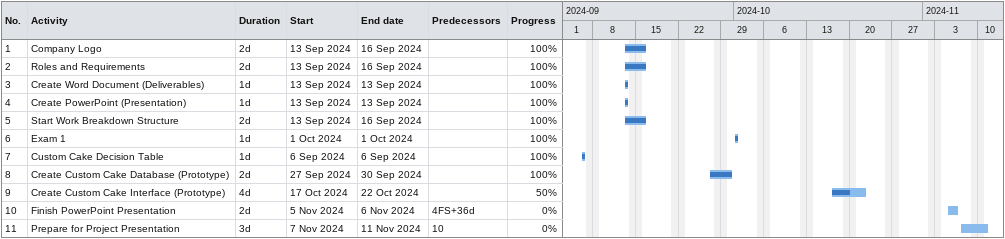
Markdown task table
| ID | Task | Duration | Start | Finish | Predecessors | % complete |
|---|---|---|---|---|---|---|
| 1 | Company Logo | 2d | 2024-09-13 | 2024-09-16 |  | 100 |
| 2 | Roles and Requirements | 2d | 2024-09-13 | 2024-09-16 |  | 100 |
| 3 | Create Word Document (Deliverables) | 1d | 2024-09-13 | 2024-09-13 |  | 100 |
| 4 | Create PowerPoint (Presentation) | 1d | 2024-09-13 | 2024-09-13 |  | 100 |
| 5 | Start Work Breakdown Structure | 2d | 2024-09-13 | 2024-09-16 |  | 100 |
| 6 | Exam 1 | 1d | 2024-10-01 | 2024-10-01 |  | 100 |
| 7 | Custom Cake Decision Table | 1d | 2024-09-06 | 2024-09-06 |  | 100 |
| 8 | Create Custom Cake Database (Prototype) | 2d | 2024-09-27 | 2024-09-30 |  | 100 |
| 9 | Create Custom Cake Interface (Prototype) | 4d | 2024-10-17 | 2024-10-22 |  | 50 |
| 10 | Finish PowerPoint Presentation | 2d | 2024-11-05 | 2024-11-06 | 4FS+36d | 0 |
| 11 | Prepare for Project Presentation | 3d | 2024-11-07 | 2024-11-11 | 10 | 0 |
